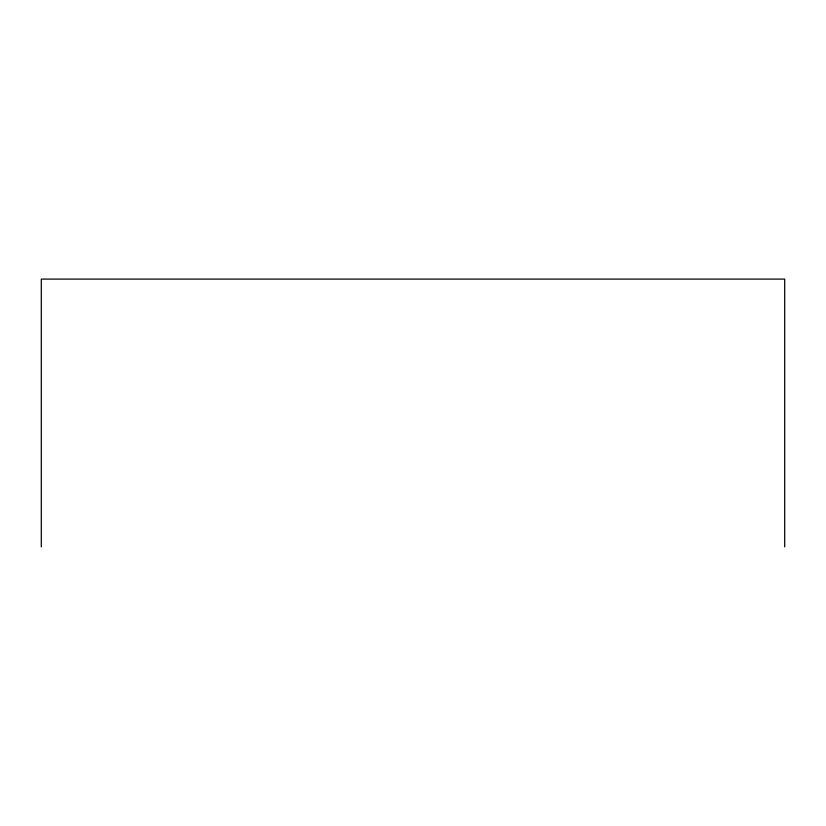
<?xml version="1.0" encoding="UTF-8"?>
<svg xmlns="http://www.w3.org/2000/svg" width="826" height="826" viewBox="0 0 826 826"><rect width="100%" height="100%" fill="white"/><g stroke="black" fill="none" stroke-linecap="round" stroke-linejoin="round"><path stroke-width="1.24" d="M784.7 546.905L784.7 279.095L41.3 279.095L41.3 546.905"/></g></svg>
